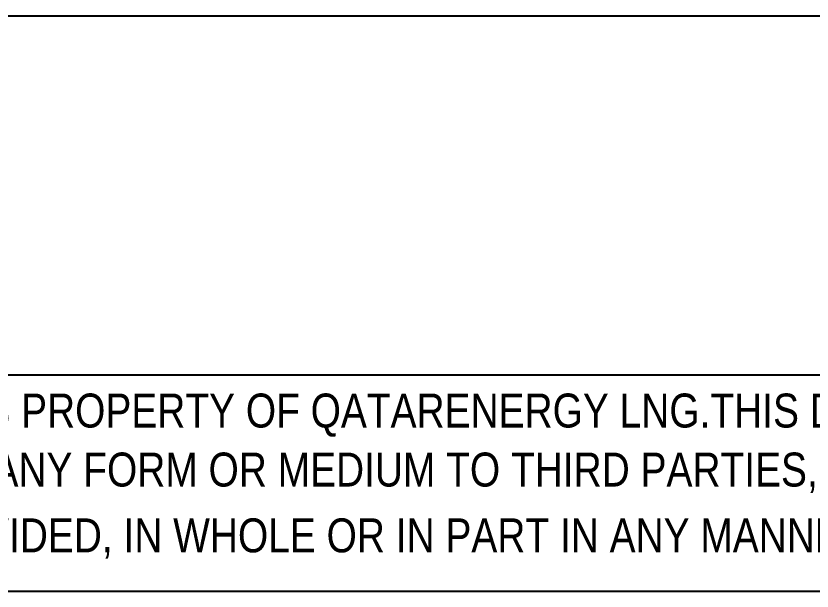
# Model space of a CAD drawing. Header units: millimetres. Extents: x -181 to 239, y -54 to 243.
# Drawn here: x 174.6 to 192.88, y 32.95 to 46.16 of the extents above; entities that cross this region are included whole.
import ezdxf

# ---------------------------------------------------------------- set-up
doc = ezdxf.new("R2010")
doc.units = ezdxf.units.MM
doc.styles.add('Arial Narrow', font='ARIALN.TTF', dxfattribs={"height": 0.2})

# ---------------------------------------------------------------- blocks, each defined once
blk = doc.blocks.new('Unknown-234525213-26950')
at = {"color": 7, "linetype": 'Continuous'}
for p, q in [((155.938, 46.162), (223.809, 46.162)), ((155.938, 46.162), (223.809, 46.162)), ((165.756, 37.916), (223.776, 37.921)), ((155.936, 32.946), (223.809, 32.946)), ((155.938, 32.946), (223.809, 32.946))]:
    blk.add_line(p, q, dxfattribs=at)
at = {"color": 7, "linetype": 'Continuous', "style": 'Arial Narrow'}
for s, height, p in [('THIS DOCUMENT IS PROPERTY OF QATARENERGY LNG.THIS DRAWING OR MATERIAL DESCRIBED THEREON MAY NOT BE COPIED', 0.779684, (165.936, 36.704)), ('OR DISCLOSED IN ANY FORM OR MEDIUM TO THIRD PARTIES, OR USED FOR OTHER THAN THE PURPOSE FOR WHICH', 0.77968, (165.922, 35.348)), ('IT HAS BEEN PROVIDED, IN WHOLE OR IN PART IN ANY MANNER EXCEPT AS EXPRESSLY PERMITTED BY QATARENERGY LNG.', 0.779684, (166.102, 33.836))]:
    blk.add_text(s, height=height, dxfattribs=at).set_placement(p)

msp = doc.modelspace()

# ---------------------------------------------------------------- block references
msp.add_blockref('Unknown-234525213-26950', (0, 0))

doc.saveas('drawing.dxf')
